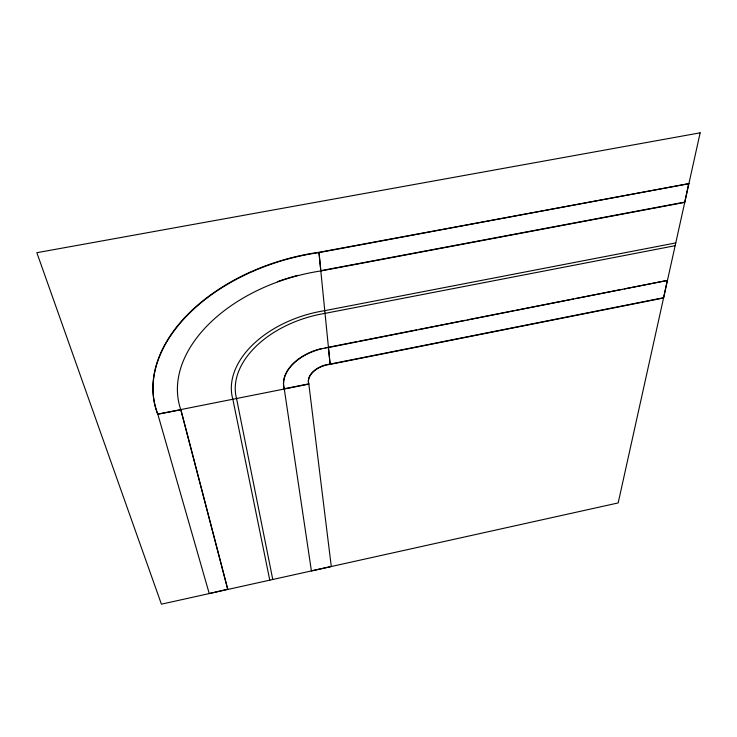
<?xml version="1.0" encoding="UTF-8"?>
<svg xmlns="http://www.w3.org/2000/svg" width="737" height="737" viewBox="0 0 737 737"><rect width="100%" height="100%" fill="white"/><g stroke="black" fill="none" stroke-linecap="round" stroke-linejoin="round"><path stroke-width="1.11" d="M157.838 414.443A167.281 108.79 -15 0 1 319.038 252.588L688.892 183.651L318.955 252.312A167.244 108.8 -14.9 0 0 157.801 414.166L308.84 384.124A20.848 13.413 -15.3 0 1 330.13 364.373L663.567 297.988L667.252 280.456L624.331 288.922M181.09 410.656L227.779 589.434L180.851 409.827A145.944 94.631 -15.1 0 1 320.862 270.958L684.747 202.38L688.736 183.393M227.733 589.176L209.234 593.543L157.801 414.166L180.851 409.827M663.429 297.739L330.047 364.096A20.848 13.413 -15.3 0 0 308.775 383.848L284.242 388.777L311.401 570.899L331.282 566.495L308.84 384.124M320.862 270.958L318.955 252.312L330.13 364.373L328.38 347.265L356.616 341.692M358.882 341.249L416.488 329.89M418.745 329.448L465.056 320.319M467.313 319.867L513.634 310.738M515.891 310.295L573.497 298.936M575.754 298.494L622.065 289.365M303.524 355.731A44.496 28.669 -15.2 0 0 284.242 388.777L284.316 389.053A44.506 28.66 -15.2 0 1 328.453 347.542L667.252 280.456M675.765 242.915L324.796 310.645A95.893 61.88 -15.2 0 0 232.874 399.38L269.779 580.12M675.147 245.697L325.072 313.363A93.102 60.038 -15.2 0 0 236.559 398.634L272.764 579.457M320.779 270.682L684.59 202.122M277.453 281.681A145.917 94.64 -15.1 0 1 297.794 275.362M304.445 355.206A44.496 28.669 -15.2 0 1 309.273 352.756M310.268 352.314A44.496 28.669 -15.2 0 1 321.848 348.472M325.109 347.781A44.496 28.669 -15.2 0 1 327.292 347.422M700.15 132.826L618.168 502.929L161.412 604.174L36.85 252.699L700.15 132.826"/></g></svg>
